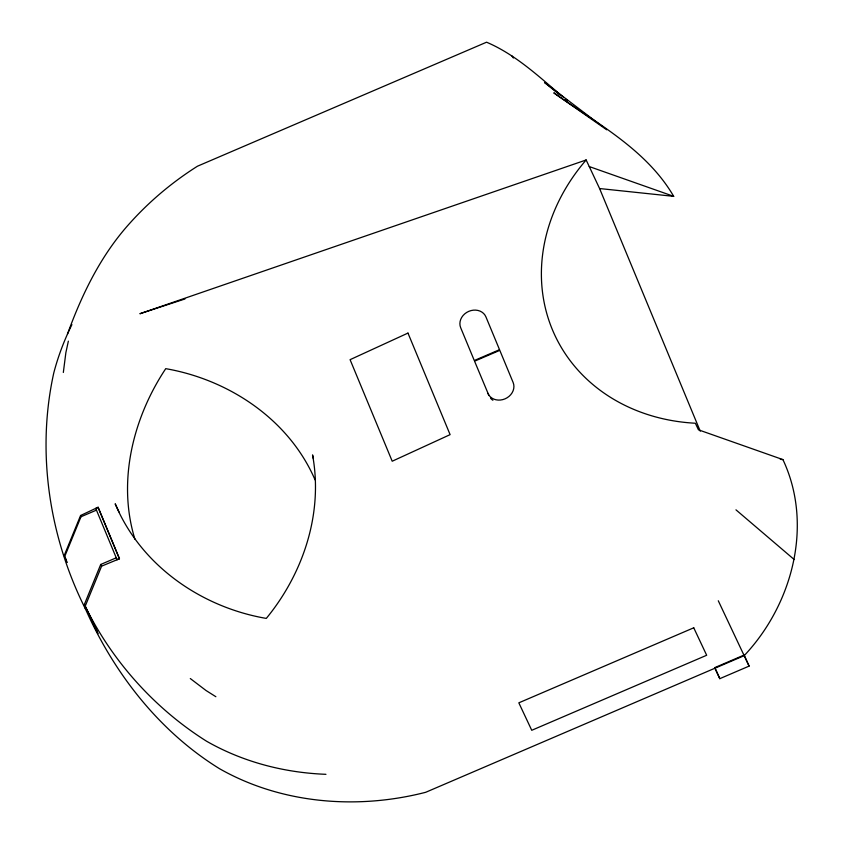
<?xml version="1.0" encoding="UTF-8"?>
<svg xmlns="http://www.w3.org/2000/svg" width="844" height="844" viewBox="0 0 844 844"><rect width="100%" height="100%" fill="white"/><g stroke="black" fill="none" stroke-linecap="round" stroke-linejoin="round"><path stroke-width="1.27" d="M63.332 372.468L65.874 352.634L68.364 341.155M71.919 324.634A275.703 237.554 -25.2 0 0 53.784 372.9C36.239 452.152 49.226 536.995 85.571 609.21C114.13 673.396 159.294 731.516 219.503 768.694C281.527 803.952 357.276 809.892 425.724 792.284L744.134 655.693C792.326 604.684 813.732 524.936 782.915 459.6L698.463 429.818L695.361 423.234A190.153 163.841 -25.2 0 1 552.335 329.54A190.153 163.841 -25.2 0 1 586.158 159.97L139.893 313.736L184.952 298.976M67.467 334.097C82.079 293.891 101.143 254.719 130.166 222.837C149.842 200.956 172.587 181.945 197.454 166.215L486.566 42.2C515.969 54.733 539.348 77.047 563.476 97.313M116.968 559.561L119.458 558.76L98.083 507.265L80.581 515.505L64.197 555.542L66.349 560.121M80.581 515.505L80.982 516.76L64.598 556.797L67.298 562.515M97.26 631.966L84.347 604.504L100.721 564.467L116.24 557.81M119.458 558.76L101.596 566.155L85.212 606.192L98.136 633.654M98.189 507.476L95.731 508.373L117.073 559.783M80.982 516.76L96.459 510.124M743.923 655.123L714.625 667.688L719.795 678.671L749.092 666.106L743.891 654.438M586.158 159.97L599.588 188.539L673.702 196.346C646.367 149.399 596.592 123.245 553.812 92.851L606.72 129.797L544.559 82.501L559.867 95.034M780.32 459.336L782.915 459.6M589.249 166.563L673.702 196.346M215.874 696.722L206.052 690.529L190.301 678.544M565.48 99.001L567.484 100.689M735.968 509.839L794.162 559.509M511.886 55.873L513.405 58.004M315.076 479.898C289.112 419.679 229.22 379.705 165.74 368.659C132.962 417.98 117.168 481.555 134.924 539.232M100.721 564.467L101.596 566.155M84.347 604.504C111.229 660.124 154.262 708.327 206.58 741.232A275.703 237.554 -25.2 0 0 325.953 774.317M718.286 600.77L749.092 666.106M715.617 669.208L719.795 678.671M487.895 393.315A13.736 11.837 -25.2 0 0 505.05 398.843A13.736 11.837 -25.2 0 0 513.131 382.49L499.806 350.355L474.56 361.19L488.929 395.519M119.025 511.96L115.185 503.784C140.937 565.522 201.368 607.3 266.293 618.409C303.365 573.298 323.379 513.099 312.544 454.916L313.44 458.756M599.588 188.539L700.246 431.168M98.083 507.265L119.352 558.538M84.368 605.464L85.571 609.21M492.885 400.256A13.736 11.837 -25.2 0 1 490.533 398.157M407.968 333.085L350.081 359.671L392.207 461.225L450.105 434.639L407.968 333.085M499.532 349.69L474.286 360.515L460.676 327.704A13.736 11.837 -25.2 0 1 468.758 311.362A13.736 11.837 -25.2 0 1 485.922 316.88L499.532 349.69M693.747 627.799L518.828 702.83L531.741 730.292L706.671 655.26L693.747 627.799"/></g></svg>
